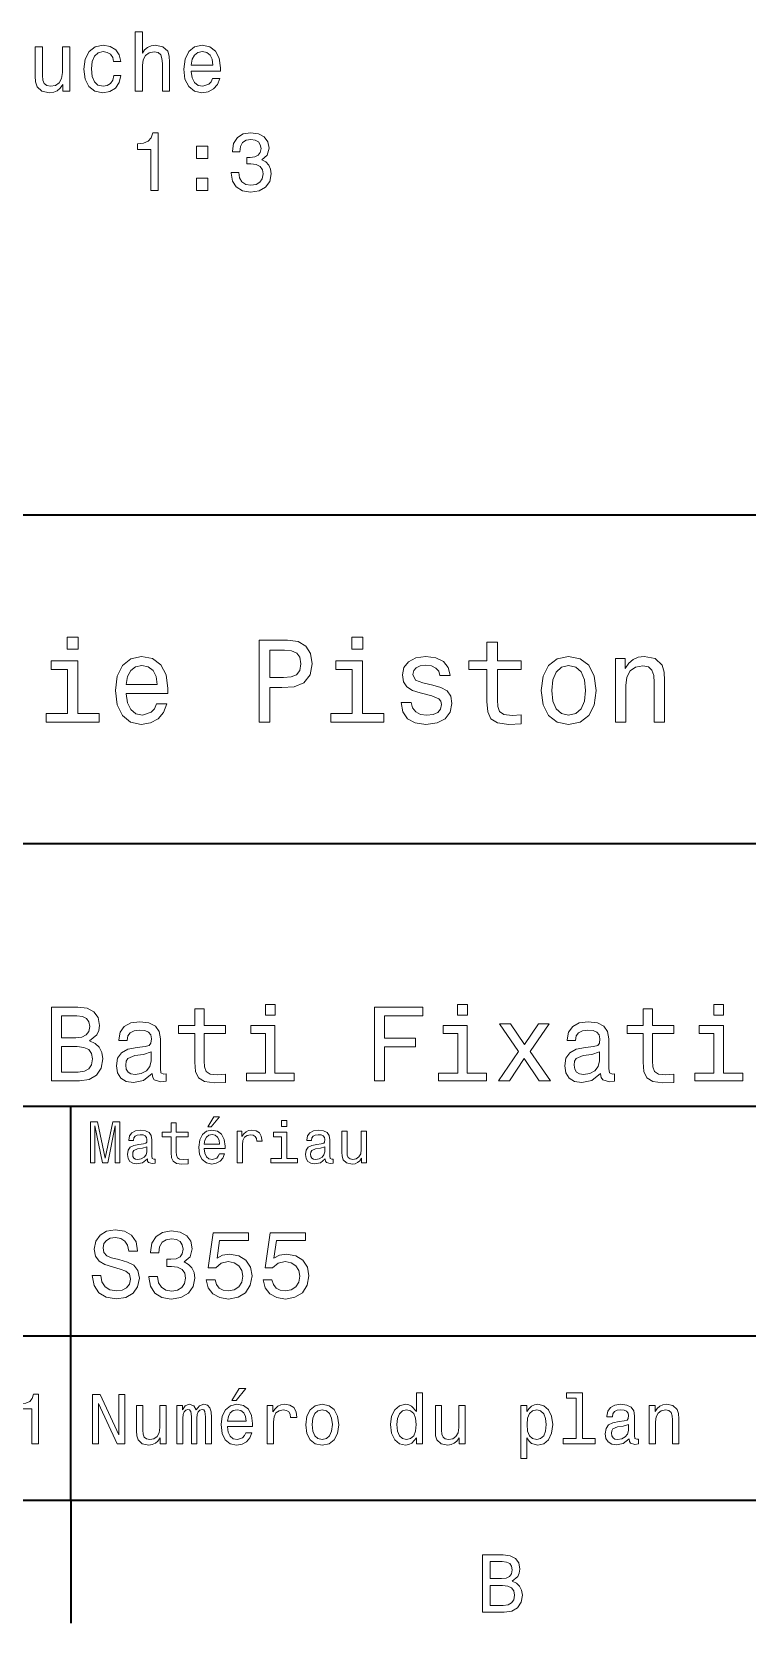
# Model space of a CAD drawing. Extents: x 0 to 420, y 0 to 297.
# Drawn here: x 312.6 to 356.2, y 2.5 to 99.4 of the extents above; entities that cross this region are included whole.
import ezdxf

# ---------------------------------------------------------------- set-up
doc = ezdxf.new("R2010")
doc.units = 0

msp = doc.modelspace()

# ---------------------------------------------------------------- linework, layer by layer
at = {"color": 7, "lineweight": 35}
for p, q in [((220, 70), (410, 70)), ((285, 50), (410, 50)), ((285, 34), (410, 34)), ((285, 20), (410, 20)), ((10, 10), (410, 10)), ((220, 10), (410, 10))]:
    msp.add_line(p, q, dxfattribs=at)
at = {"color": 7, "lineweight": 35, "ltscale": 0.35}
msp.add_line((315, 20), (315, 34), dxfattribs=at)
at = {"color": 7, "lineweight": 35, "ltscale": 0.25}
msp.add_line((315, 10), (315, 20), dxfattribs=at)
at = {"color": 7, "lineweight": 35, "ltscale": 0.1875}
msp.add_line((315, 10), (315, 2.5), dxfattribs=at)
at = {"color": 7, "lineweight": 13}
for points in [[(318.912598, 95.808083), (319.356384, 95.808083), (319.356384, 97.371483), (319.401764, 97.729553), (319.548035, 97.991798), (319.774963, 98.153183), (320.077576, 98.213699), (320.319641, 98.163269), (320.470947, 98.0271), (320.5466, 97.800156), (320.571808, 97.497566), (320.571808, 95.808083), (321.015625, 95.808083), (321.015625, 97.588341), (320.995422, 97.946411), (320.904663, 98.243965), (320.607117, 98.516296), (320.143127, 98.612114), (319.890961, 98.576813), (319.674103, 98.480995), (319.492554, 98.329697), (319.356384, 98.122925), (319.356384, 99.429123), (318.912598, 99.429123)], [(314.928436, 98.516296), (314.484619, 98.516296), (314.484619, 96.952896), (314.434204, 96.589783), (314.287933, 96.327538), (314.061005, 96.166153), (313.763458, 96.115723), (313.526428, 96.156067), (313.375122, 96.2771), (313.289398, 96.483871), (313.269226, 96.776382), (313.269226, 98.516296), (312.825409, 98.516296), (312.825409, 96.736038), (312.840546, 96.377968), (312.936371, 96.080414), (313.228882, 95.808083), (313.697876, 95.712265), (313.950043, 95.747566), (314.166901, 95.838341), (314.353516, 95.994682), (314.504791, 96.221626), (314.504791, 95.808083), (314.928436, 95.808083)], [(317.601349, 97.618599), (318.0401, 97.618599), (317.949341, 98.022057), (317.732483, 98.339783), (317.394562, 98.536469), (316.955811, 98.612114), (316.471649, 98.511253), (316.103516, 98.228828), (315.871521, 97.769897), (315.790833, 97.154625), (315.866486, 96.544395), (316.093414, 96.0905), (316.451477, 95.808083), (316.940674, 95.712265), (317.37439, 95.78791), (317.71228, 95.999725), (317.944275, 96.332581), (318.045135, 96.776382), (317.621521, 96.776382), (317.545868, 96.493965), (317.404663, 96.282143), (317.202942, 96.151024), (316.955811, 96.11068), (316.648163, 96.176239), (316.42627, 96.377968), (316.2901, 96.70578), (316.24472, 97.169754), (316.2901, 97.623642), (316.431305, 97.951454), (316.658264, 98.153183), (316.955811, 98.223785), (317.218048, 98.178398), (317.414734, 98.062408), (317.545868, 97.870766)], [(322.336945, 97.033585), (324.112152, 97.033585), (324.117188, 97.240356), (324.036499, 97.820328), (323.814606, 98.254051), (323.461578, 98.516296), (322.992554, 98.612114), (322.53363, 98.511253), (322.180603, 98.228828), (321.953644, 97.769897), (321.872955, 97.164711), (321.948608, 96.544395), (322.175537, 96.0905), (322.523529, 95.808083), (322.977417, 95.712265), (323.370789, 95.777824), (323.693573, 95.949295), (323.930603, 96.221626), (324.066772, 96.58474), (323.627991, 96.58474), (323.537231, 96.383011), (323.406097, 96.231712), (323.032898, 96.11068), (322.745422, 96.166153), (322.528564, 96.342667), (322.38736, 96.630127), (322.336945, 97.018456)], [(322.336945, 97.406784), (322.392395, 97.754768), (322.528564, 98.011971), (322.735352, 98.168312), (323.00769, 98.223785), (323.274963, 98.168312), (323.48175, 98.011971), (323.607819, 97.754768), (323.653198, 97.406784)], [(319.865753, 89.761253), (320.324677, 89.761253), (320.324677, 93.286469), (319.98175, 93.286469), (319.890961, 92.978836), (319.709412, 92.772064), (319.432037, 92.651024), (319.048737, 92.61068), (319.048737, 92.252609), (319.865753, 92.252609)], [(324.75769, 90.86068), (324.75769, 90.825371), (324.838379, 90.341225), (325.075409, 89.978111), (325.448608, 89.746124), (325.942841, 89.660385), (326.467346, 89.746124), (326.860718, 89.968025), (327.112854, 90.321053), (327.203644, 90.77494), (327.1633, 91.072495), (327.052338, 91.314568), (326.870789, 91.501167), (326.628723, 91.637337), (326.956543, 91.909668), (327.07251, 92.343384), (326.996887, 92.736755), (326.780029, 93.034309), (326.427002, 93.220909), (325.942841, 93.286469), (325.488953, 93.20578), (325.140961, 92.983879), (324.914032, 92.630852), (324.838379, 92.161827), (324.838379, 92.126526), (325.287231, 92.126526), (325.327576, 92.449295), (325.458679, 92.681282), (325.670502, 92.822495), (325.968048, 92.872925), (326.230316, 92.832581), (326.421936, 92.726669), (326.537933, 92.555199), (326.583313, 92.323212), (326.537933, 92.076096), (326.416901, 91.909668), (326.205078, 91.808807), (325.917633, 91.778542), (325.720947, 91.783585), (325.720947, 91.38517), (325.968048, 91.395256), (326.285767, 91.349869), (326.522827, 91.228836), (326.664032, 91.03215), (326.714447, 90.77494), (326.658966, 90.482437), (326.512726, 90.265579), (326.280731, 90.12941), (325.973083, 90.084023), (325.655365, 90.134453), (325.423401, 90.285751), (325.27713, 90.527824), (325.221649, 90.86068)], [(322.644562, 91.718025), (323.340546, 91.718025), (323.340546, 92.469467), (322.644562, 92.469467)], [(322.644562, 89.761253), (323.340546, 89.761253), (323.340546, 90.512695), (322.644562, 90.512695)], [(315.439484, 62.554031), (314.76944, 62.554031), (314.76944, 61.833572), (315.439484, 61.833572)], [(326.462524, 57.381123), (327.125366, 57.381123), (327.125366, 59.492073), (327.860229, 59.492073), (328.602295, 59.528095), (329.193085, 59.780258), (329.574921, 60.270172), (329.70462, 60.940201), (329.60376, 61.559795), (329.315552, 62.013687), (328.840057, 62.287464), (328.19165, 62.381123), (326.462524, 62.381123)], [(332.788177, 62.554031), (332.118164, 62.554031), (332.118164, 61.833572), (332.788177, 61.833572)], [(340.353027, 60.579971), (340.353027, 58.64193), (340.39624, 58.015129), (340.597992, 57.582851), (341.001434, 57.330688), (341.685883, 57.244236), (342.43515, 57.280258), (342.43515, 57.827808), (341.887604, 57.78458), (341.390503, 57.842216), (341.123932, 58.022331), (341.008636, 58.324928), (340.98703, 58.75), (340.98703, 60.579971), (342.43515, 60.579971), (342.43515, 61.120316), (340.98703, 61.120316), (340.98703, 62.251438), (340.353027, 62.251438), (340.353027, 61.120316), (339.257935, 61.120316), (339.257935, 60.579971)], [(315.417877, 57.914265), (315.417877, 61.120316), (313.789612, 61.120316), (313.789612, 60.579971), (314.783875, 60.579971), (314.783875, 57.914265), (313.48703, 57.914265), (313.48703, 57.381123), (316.729095, 57.381123), (316.729095, 57.914265)], [(318.371765, 59.131844), (320.907776, 59.131844), (320.914978, 59.427231), (320.799713, 60.255764), (320.482697, 60.875359), (319.978394, 61.25), (319.30835, 61.386887), (318.65274, 61.242794), (318.148407, 60.839336), (317.824219, 60.183716), (317.708923, 59.319164), (317.816986, 58.432995), (318.141205, 57.78458), (318.638336, 57.381123), (319.286743, 57.244236), (319.848694, 57.337894), (320.309784, 57.582851), (320.648407, 57.971901), (320.842926, 58.490631), (320.216125, 58.490631), (320.086456, 58.20245), (319.899139, 57.986309), (319.365997, 57.8134), (318.955322, 57.892651), (318.645538, 58.14481), (318.443787, 58.555473), (318.371765, 59.110229)], [(328.011536, 61.76873), (328.443787, 61.725502), (328.760803, 61.588615), (328.94812, 61.336452), (329.01297, 60.940201), (328.940918, 60.522331), (328.746399, 60.270172), (328.414978, 60.140488), (327.96109, 60.104465), (327.125366, 60.104465), (327.125366, 61.76873)], [(332.766571, 57.914265), (332.766571, 61.120316), (331.138336, 61.120316), (331.138336, 60.579971), (332.132568, 60.579971), (332.132568, 57.914265), (330.835724, 57.914265), (330.835724, 57.381123), (334.07782, 57.381123), (334.07782, 57.914265)], [(337.060516, 59.636166), (336.44812, 59.780258), (335.994232, 59.945965), (335.842926, 60.28458), (335.886169, 60.522331), (336.037476, 60.695244), (336.28241, 60.803314), (336.635437, 60.846542), (336.97406, 60.803314), (337.240631, 60.67363), (337.413544, 60.479107), (337.485596, 60.219738), (338.105194, 60.219738), (338.105194, 60.23415), (337.997131, 60.70245), (337.701721, 61.069885), (337.240631, 61.30043), (336.635437, 61.386887), (336.023041, 61.30043), (335.576355, 61.062679), (335.29538, 60.709652), (335.208923, 60.262966), (335.273773, 59.830688), (335.475494, 59.528095), (335.806915, 59.311958), (336.289612, 59.16066), (336.995667, 58.987751), (337.427948, 58.807636), (337.543213, 58.663544), (337.586456, 58.447407), (337.521606, 58.180836), (337.348694, 57.979107), (337.067719, 57.849422), (336.693085, 57.806194), (336.296814, 57.849422), (336.008636, 58.000721), (335.814117, 58.245674), (335.734863, 58.584293), (335.122467, 58.584293), (335.223328, 58.007923), (335.518738, 57.590057), (335.98703, 57.337894), (336.635437, 57.244236), (337.312683, 57.337894), (337.809814, 57.590057), (338.112396, 57.993515), (338.220459, 58.519451), (338.141205, 58.973343), (337.917877, 59.283138), (337.550415, 59.484871)], [(343.65274, 59.311958), (343.768005, 58.432995), (344.099426, 57.78458), (344.625366, 57.381123), (345.331421, 57.244236), (346.030273, 57.381123), (346.556213, 57.777374), (346.887604, 58.425793), (347.010101, 59.311958), (346.887604, 60.190922), (346.556213, 60.846542), (346.030273, 61.242794), (345.331421, 61.386887), (344.625366, 61.242794), (344.099426, 60.839336), (343.768005, 60.190922)], [(348.177246, 57.381123), (348.811249, 57.381123), (348.811249, 59.614552), (348.876099, 60.12608), (349.085022, 60.500717), (349.409241, 60.731266), (349.841492, 60.817722), (350.187317, 60.745674), (350.403473, 60.551151), (350.511536, 60.226944), (350.547546, 59.794666), (350.547546, 57.381123), (351.181549, 57.381123), (351.181549, 59.924351), (351.15274, 60.435879), (351.023071, 60.86095), (350.597992, 61.25), (349.93515, 61.386887), (349.567719, 61.336452), (349.257935, 61.199566), (348.991364, 60.969017), (348.78241, 60.659222), (348.78241, 61.25), (348.177246, 61.25)], [(318.371765, 59.664986), (318.451019, 60.162102), (318.645538, 60.529537), (318.940918, 60.75288), (319.329956, 60.83213), (319.711823, 60.75288), (320.007202, 60.529537), (320.187317, 60.162102), (320.252167, 59.664986)], [(344.301147, 59.319164), (344.365997, 59.967579), (344.567719, 60.435879), (344.891937, 60.72406), (345.331421, 60.824928), (345.763702, 60.72406), (346.087891, 60.443081), (346.289612, 59.967579), (346.361664, 59.319164), (346.289612, 58.663544), (346.087891, 58.188038), (345.763702, 57.899853), (345.331421, 57.806194), (344.891937, 57.899853), (344.567719, 58.188038), (344.365997, 58.663544)], [(316.131104, 37.961815), (316.584991, 38.337894), (316.701721, 38.590778), (316.740631, 38.902016), (316.656342, 39.388329), (316.403442, 39.738472), (315.994934, 39.95245), (315.424347, 40.030258), (313.822754, 40.030258), (313.822754, 35.530258), (315.515106, 35.530258), (316.118134, 35.621037), (316.565552, 35.886887), (316.84436, 36.308357), (316.94162, 36.87896), (316.88327, 37.261528), (316.727661, 37.57925), (316.474762, 37.812679)], [(322.550415, 38.409222), (322.550415, 36.664986), (322.589325, 36.100864), (322.770874, 35.711815), (323.134003, 35.484871), (323.75, 35.407059), (324.424347, 35.43948), (324.424347, 35.932274), (323.931549, 35.893372), (323.484131, 35.945244), (323.244232, 36.107349), (323.140472, 36.379681), (323.121033, 36.762245), (323.121033, 38.409222), (324.424347, 38.409222), (324.424347, 38.895531), (323.121033, 38.895531), (323.121033, 39.913544), (322.550415, 39.913544), (322.550415, 38.895531), (321.564819, 38.895531), (321.564819, 38.409222)], [(327.452454, 40.185879), (326.849426, 40.185879), (326.849426, 39.537464), (327.452454, 39.537464)], [(333.508636, 35.530258), (334.111664, 35.530258), (334.111664, 37.598701), (336.005035, 37.598701), (336.005035, 38.136887), (334.111664, 38.136887), (334.111664, 39.485588), (336.439484, 39.485588), (336.439484, 40.030258), (333.508636, 40.030258)], [(339.162811, 40.185879), (338.559784, 40.185879), (338.559784, 39.537464), (339.162811, 39.537464)], [(349.874634, 38.409222), (349.874634, 36.664986), (349.913544, 36.100864), (350.095093, 35.711815), (350.458191, 35.484871), (351.074188, 35.407059), (351.748535, 35.43948), (351.748535, 35.932274), (351.255737, 35.893372), (350.80835, 35.945244), (350.56842, 36.107349), (350.464691, 36.379681), (350.445221, 36.762245), (350.445221, 38.409222), (351.748535, 38.409222), (351.748535, 38.895531), (350.445221, 38.895531), (350.445221, 39.913544), (349.874634, 39.913544), (349.874634, 38.895531), (348.889038, 38.895531), (348.889038, 38.409222)], [(354.776642, 40.185879), (354.173615, 40.185879), (354.173615, 39.537464), (354.776642, 39.537464)], [(315.301147, 38.162823), (314.419312, 38.162823), (314.419312, 39.492073), (315.353027, 39.492073), (315.703156, 39.453171), (315.949554, 39.336452), (316.098694, 39.135445), (316.150574, 38.837173), (316.092224, 38.538902), (315.936584, 38.331409), (315.670746, 38.201729)], [(319.950287, 35.98415), (319.950287, 35.964695), (319.982697, 35.744236), (320.079956, 35.588615), (320.488464, 35.465416), (320.806183, 35.517288), (320.806183, 35.958214), (320.670013, 35.938759), (320.488464, 36.023052), (320.456055, 36.282421), (320.456055, 38.085014), (320.378235, 38.545387), (320.151276, 38.869595), (319.755768, 39.064121), (319.19812, 39.135445), (318.653442, 39.057636), (318.251434, 38.837173), (317.998535, 38.493515), (317.914246, 38.039623), (317.914246, 38.000721), (318.426514, 38.000721), (318.471893, 38.273052), (318.614532, 38.467579), (318.847961, 38.584293), (319.17865, 38.629681), (319.496399, 38.59726), (319.723328, 38.5), (319.859497, 38.331409), (319.904877, 38.09798), (319.878967, 37.825645), (319.775208, 37.68948), (319.515839, 37.624638), (319.029541, 37.572765), (318.471893, 37.456051), (318.076355, 37.248558), (317.842926, 36.924351), (317.771606, 36.444523), (317.836456, 36.016571), (318.037445, 35.698845), (318.361664, 35.497837), (318.809082, 35.426514), (319.412079, 35.562679)], [(327.432983, 36.010086), (327.432983, 38.895531), (325.96756, 38.895531), (325.96756, 38.409222), (326.862396, 38.409222), (326.862396, 36.010086), (325.695221, 36.010086), (325.695221, 35.530258), (328.613098, 35.530258), (328.613098, 36.010086)], [(339.143372, 36.010086), (339.143372, 38.895531), (337.677948, 38.895531), (337.677948, 38.409222), (338.572754, 38.409222), (338.572754, 36.010086), (337.405609, 36.010086), (337.405609, 35.530258), (340.323486, 35.530258), (340.323486, 36.010086)], [(341.71756, 35.530258), (342.612366, 36.885445), (343.533142, 35.530258), (344.220459, 35.530258), (342.975494, 37.326366), (344.149139, 39.012245), (343.487732, 39.012245), (342.638306, 37.747837), (341.788879, 39.012245), (341.114532, 39.012245), (342.268738, 37.319885), (341.049713, 35.530258)], [(347.274475, 35.98415), (347.274475, 35.964695), (347.306915, 35.744236), (347.404175, 35.588615), (347.812683, 35.465416), (348.130402, 35.517288), (348.130402, 35.958214), (347.994232, 35.938759), (347.812683, 36.023052), (347.780243, 36.282421), (347.780243, 38.085014), (347.702454, 38.545387), (347.475494, 38.869595), (347.079956, 39.064121), (346.522339, 39.135445), (345.977661, 39.057636), (345.575623, 38.837173), (345.322754, 38.493515), (345.238464, 38.039623), (345.238464, 38.000721), (345.750702, 38.000721), (345.796082, 38.273052), (345.938751, 38.467579), (346.17218, 38.584293), (346.502869, 38.629681), (346.820587, 38.59726), (347.047546, 38.5), (347.183716, 38.331409), (347.229095, 38.09798), (347.203156, 37.825645), (347.099426, 37.68948), (346.840057, 37.624638), (346.353729, 37.572765), (345.796082, 37.456051), (345.400574, 37.248558), (345.167145, 36.924351), (345.095825, 36.444523), (345.160645, 36.016571), (345.361664, 35.698845), (345.685852, 35.497837), (346.13327, 35.426514), (346.736298, 35.562679)], [(354.757202, 36.010086), (354.757202, 38.895531), (353.291779, 38.895531), (353.291779, 38.409222), (354.186584, 38.409222), (354.186584, 36.010086), (353.01944, 36.010086), (353.01944, 35.530258), (355.937317, 35.530258), (355.937317, 36.010086)], [(315.443787, 36.068443), (314.419312, 36.068443), (314.419312, 37.618156), (315.385437, 37.618156), (315.793945, 37.572765), (316.085724, 37.4366), (316.260803, 37.203171), (316.319153, 36.865993), (316.260803, 36.509365), (316.098694, 36.262966), (315.826355, 36.113831)], [(319.885437, 36.749279), (319.807617, 36.412102), (319.600128, 36.152737), (319.28891, 35.98415), (318.906342, 35.925793), (318.659943, 35.958214), (318.484863, 36.061958), (318.374634, 36.243515), (318.342224, 36.496395), (318.368134, 36.723343), (318.471893, 36.885445), (318.886871, 37.067001), (319.412079, 37.14481), (319.885437, 37.30043)], [(347.209656, 36.749279), (347.131836, 36.412102), (346.924347, 36.152737), (346.613098, 35.98415), (346.23053, 35.925793), (345.984131, 35.958214), (345.809082, 36.061958), (345.698853, 36.243515), (345.666412, 36.496395), (345.692352, 36.723343), (345.796082, 36.885445), (346.21109, 37.067001), (346.736298, 37.14481), (347.209656, 37.30043)], [(316.183716, 30.530979), (316.46109, 30.530979), (316.46109, 32.80043), (316.929382, 30.530979), (317.239197, 30.530979), (317.703888, 32.80043), (317.703888, 30.530979), (317.984863, 30.530979), (317.984863, 33.030979), (317.54538, 33.030979), (317.08429, 30.826368), (316.626801, 33.030979), (316.183716, 33.030979)], [(321.100861, 32.130402), (321.100861, 31.161383), (321.122467, 30.847982), (321.223328, 30.631844), (321.425079, 30.505762), (321.767303, 30.462536), (322.141937, 30.480547), (322.141937, 30.754322), (321.868164, 30.732708), (321.619598, 30.761526), (321.486298, 30.851583), (321.42868, 31.002882), (321.417877, 31.215418), (321.417877, 32.130402), (322.141937, 32.130402), (322.141937, 32.400574), (321.417877, 32.400574), (321.417877, 32.966137), (321.100861, 32.966137), (321.100861, 32.400574), (320.553314, 32.400574), (320.553314, 32.130402)], [(323.341492, 32.728386), (323.554047, 32.728386), (324.054749, 33.340778), (323.701721, 33.340778)], [(328.161377, 33.117435), (327.826355, 33.117435), (327.826355, 32.757202), (328.161377, 32.757202)], [(319.656342, 30.78314), (319.656342, 30.772333), (319.674347, 30.649855), (319.728394, 30.5634), (319.955322, 30.494957), (320.131836, 30.523775), (320.131836, 30.768732), (320.056183, 30.757925), (319.955322, 30.804754), (319.937317, 30.948847), (319.937317, 31.950287), (319.894104, 32.206051), (319.768005, 32.386166), (319.548279, 32.494236), (319.238464, 32.533859), (318.935883, 32.490635), (318.712524, 32.368156), (318.572052, 32.177231), (318.525208, 31.925072), (318.525208, 31.903458), (318.809784, 31.903458), (318.835022, 32.054756), (318.914276, 32.162823), (319.043945, 32.227665), (319.227661, 32.25288), (319.404175, 32.234871), (319.530273, 32.180836), (319.605896, 32.087173), (319.631134, 31.957493), (319.61673, 31.806194), (319.559082, 31.730547), (319.414978, 31.694523), (319.144806, 31.665705), (318.835022, 31.600864), (318.615265, 31.48559), (318.485596, 31.305475), (318.445953, 31.038904), (318.481995, 30.801151), (318.593658, 30.62464), (318.773773, 30.512968), (319.022339, 30.473343), (319.357361, 30.54899)], [(323.121765, 31.40634), (324.389771, 31.40634), (324.393372, 31.554033), (324.335724, 31.9683), (324.177246, 32.278099), (323.925079, 32.465416), (323.590057, 32.533859), (323.262238, 32.461815), (323.010101, 32.260086), (322.847992, 31.932276), (322.790344, 31.5), (322.844391, 31.056915), (323.00647, 30.732708), (323.255035, 30.530979), (323.579254, 30.462536), (323.860229, 30.509365), (324.09079, 30.631844), (324.260101, 30.826368), (324.357361, 31.085733), (324.043945, 31.085733), (323.979095, 30.941643), (323.885437, 30.833572), (323.618866, 30.747118), (323.413544, 30.786743), (323.258636, 30.912823), (323.157776, 31.118155), (323.121765, 31.395533)], [(323.121765, 31.672911), (323.161377, 31.921469), (323.258636, 32.105186), (323.406342, 32.216858), (323.600861, 32.256485), (323.791779, 32.216858), (323.939484, 32.105186), (324.029541, 31.921469), (324.061951, 31.672911)], [(325.131836, 30.530979), (325.448853, 30.530979), (325.448853, 31.636887), (325.481262, 31.903458), (325.578522, 32.094379), (325.73703, 32.209652), (325.949554, 32.249279), (326.108063, 32.224064), (326.226959, 32.152016), (326.298981, 32.029537), (326.324219, 31.863832), (326.644806, 31.863832), (326.601593, 32.155621), (326.482697, 32.364552), (326.284576, 32.490635), (326.014404, 32.533859), (325.830688, 32.505043), (325.67218, 32.432995), (325.531708, 32.310516), (325.420044, 32.144814), (325.420044, 32.465416), (325.131836, 32.465416)], [(328.150574, 30.79755), (328.150574, 32.400574), (327.336456, 32.400574), (327.336456, 32.130402), (327.833588, 32.130402), (327.833588, 30.79755), (327.18515, 30.79755), (327.18515, 30.530979), (328.806183, 30.530979), (328.806183, 30.79755)], [(330.499268, 30.78314), (330.499268, 30.772333), (330.517303, 30.649855), (330.57132, 30.5634), (330.798279, 30.494957), (330.974792, 30.523775), (330.974792, 30.768732), (330.899139, 30.757925), (330.798279, 30.804754), (330.780273, 30.948847), (330.780273, 31.950287), (330.73703, 32.206051), (330.610962, 32.386166), (330.391205, 32.494236), (330.081421, 32.533859), (329.778809, 32.490635), (329.555481, 32.368156), (329.414978, 32.177231), (329.368164, 31.925072), (329.368164, 31.903458), (329.65274, 31.903458), (329.677948, 32.054756), (329.757202, 32.162823), (329.886902, 32.227665), (330.070618, 32.25288), (330.247131, 32.234871), (330.373199, 32.180836), (330.448853, 32.087173), (330.47406, 31.957493), (330.459656, 31.806194), (330.402008, 31.730547), (330.257935, 31.694523), (329.987762, 31.665705), (329.677948, 31.600864), (329.458221, 31.48559), (329.328522, 31.305475), (329.28891, 31.038904), (329.324921, 30.801151), (329.436584, 30.62464), (329.616699, 30.512968), (329.865265, 30.473343), (330.200287, 30.54899)], [(333.010071, 32.465416), (332.693085, 32.465416), (332.693085, 31.348703), (332.657074, 31.089336), (332.552582, 30.902016), (332.390503, 30.786743), (332.177948, 30.750719), (332.008636, 30.779539), (331.900574, 30.865993), (331.839325, 31.013687), (331.824921, 31.222622), (331.824921, 32.465416), (331.507935, 32.465416), (331.507935, 31.193804), (331.518738, 30.93804), (331.587189, 30.725504), (331.796112, 30.530979), (332.131134, 30.462536), (332.311249, 30.487751), (332.466125, 30.552593), (332.599426, 30.664265), (332.707489, 30.826368), (332.707489, 30.530979), (333.010071, 30.530979)], [(319.620331, 31.208212), (319.577087, 31.020893), (319.461823, 30.876801), (319.28891, 30.78314), (319.076355, 30.750719), (318.939484, 30.768732), (318.842224, 30.826368), (318.780975, 30.927233), (318.76297, 31.067722), (318.777374, 31.193804), (318.835022, 31.283861), (319.065552, 31.384726), (319.357361, 31.427954), (319.620331, 31.514408)], [(330.463257, 31.208212), (330.420044, 31.020893), (330.304749, 30.876801), (330.131836, 30.78314), (329.919312, 30.750719), (329.78241, 30.768732), (329.68515, 30.826368), (329.623932, 30.927233), (329.605896, 31.067722), (329.620331, 31.193804), (329.677948, 31.283861), (329.908508, 31.384726), (330.200287, 31.427954), (330.463257, 31.514408)], [(316.824219, 23.680117), (316.299713, 23.680117), (316.414978, 23.069164), (316.703156, 22.619596), (317.146973, 22.348703), (317.746399, 22.250721), (318.340057, 22.342941), (318.783875, 22.596542), (319.066284, 22.994238), (319.170044, 23.518732), (319.083588, 23.991356), (318.841492, 24.296831), (318.449554, 24.49856), (317.925079, 24.648417), (317.475494, 24.757925), (317.181549, 24.884727), (317.014404, 25.069164), (316.962524, 25.357349), (317.014404, 25.616714), (317.164276, 25.812681), (317.394806, 25.945246), (317.711823, 25.991356), (318.034576, 25.933718), (318.288177, 25.778099), (318.455322, 25.518732), (318.536011, 25.167149), (319.060516, 25.167149), (319.060516, 25.178675), (318.968292, 25.720463), (318.697418, 26.12392), (318.270905, 26.377522), (317.694519, 26.463978), (317.175781, 26.377522), (316.772339, 26.135448), (316.51297, 25.760807), (316.420746, 25.276657), (316.495667, 24.844381), (316.714691, 24.550434), (317.060516, 24.354467), (317.533142, 24.204613), (318, 24.072046), (318.351593, 23.945246), (318.56485, 23.760807), (318.639771, 23.461096), (318.570618, 23.155621), (318.391937, 22.925074), (318.121033, 22.780981), (317.76944, 22.734871), (317.377533, 22.798271), (317.07782, 22.98271), (316.887604, 23.282421)], [(319.752167, 23.616716), (319.752167, 23.57637), (319.844391, 23.023056), (320.115265, 22.60807), (320.541779, 22.342941), (321.106628, 22.244957), (321.706055, 22.342941), (322.155609, 22.596542), (322.443817, 23), (322.547546, 23.518732), (322.501434, 23.858791), (322.374634, 24.135448), (322.167145, 24.348703), (321.890503, 24.504324), (322.265137, 24.815563), (322.397705, 25.311239), (322.311249, 25.760807), (322.063416, 26.100864), (321.659943, 26.314121), (321.106628, 26.38905), (320.587891, 26.296831), (320.190216, 26.043228), (319.930847, 25.639771), (319.844391, 25.103746), (319.844391, 25.063402), (320.357361, 25.063402), (320.403473, 25.432278), (320.553314, 25.697407), (320.79538, 25.858791), (321.135437, 25.916428), (321.43515, 25.870317), (321.654175, 25.749281), (321.786743, 25.553314), (321.838623, 25.288185), (321.786743, 25.005764), (321.648407, 24.815563), (321.406342, 24.700289), (321.07782, 24.665707), (320.853027, 24.671471), (320.853027, 24.216139), (321.135437, 24.227667), (321.498566, 24.175793), (321.76944, 24.037464), (321.930847, 23.812681), (321.988464, 23.518732), (321.925079, 23.184439), (321.757935, 22.9366), (321.492798, 22.780981), (321.141205, 22.729107), (320.778107, 22.786745), (320.51297, 22.959656), (320.345825, 23.236313), (320.28241, 23.616716)], [(323.244965, 23.40346), (323.371765, 22.930836), (323.654175, 22.56196), (324.069153, 22.331413), (324.599426, 22.244957), (325.181549, 22.348703), (325.636902, 22.631124), (325.925079, 23.080692), (326.034576, 23.657061), (325.936584, 24.193085), (325.659943, 24.613834), (325.227661, 24.884727), (324.668579, 24.98271), (324.236298, 24.913546), (323.902008, 24.723343), (324.063416, 25.801153), (325.815552, 25.801153), (325.815552, 26.273777), (323.677246, 26.273777), (323.360229, 24.152739), (323.82132, 24.152739), (324.155609, 24.423632), (324.582123, 24.521614), (324.951019, 24.458214), (325.233429, 24.273777), (325.412109, 23.991356), (325.475494, 23.628242), (325.412109, 23.265131), (325.227661, 22.98271), (324.945251, 22.804035), (324.582123, 22.740635), (324.276672, 22.780981), (324.040344, 22.913546), (323.867432, 23.121038), (323.780975, 23.40346)], [(326.714691, 23.40346), (326.841492, 22.930836), (327.123932, 22.56196), (327.53891, 22.331413), (328.069153, 22.244957), (328.651306, 22.348703), (329.106628, 22.631124), (329.394806, 23.080692), (329.504333, 23.657061), (329.406342, 24.193085), (329.129669, 24.613834), (328.697418, 24.884727), (328.138336, 24.98271), (327.706055, 24.913546), (327.371765, 24.723343), (327.533142, 25.801153), (329.285309, 25.801153), (329.285309, 26.273777), (327.146973, 26.273777), (326.829956, 24.152739), (327.291077, 24.152739), (327.625366, 24.423632), (328.05188, 24.521614), (328.420746, 24.458214), (328.703156, 24.273777), (328.881836, 23.991356), (328.945251, 23.628242), (328.881836, 23.265131), (328.697418, 22.98271), (328.414978, 22.804035), (328.05188, 22.740635), (327.746399, 22.780981), (327.510071, 22.913546), (327.337189, 23.121038), (327.250732, 23.40346)], [(324.809814, 16.065563), (325.06485, 16.065563), (325.66571, 16.800432), (325.242065, 16.800432)], [(336.048981, 13.787464), (336.048981, 13.428675), (336.429382, 13.428675), (336.429382, 16.532421), (336.053314, 16.532421), (336.053314, 15.395534), (335.763702, 15.724064), (335.586456, 15.801874), (335.383301, 15.832133), (335.015839, 15.745678), (334.73056, 15.503603), (334.544678, 15.114553), (334.479828, 14.591499), (334.544678, 14.068444), (334.73056, 13.675073), (335.015839, 13.428675), (335.383301, 13.346542), (335.586456, 13.376801), (335.768005, 13.454611)], [(345.788177, 16.212536), (345.788177, 13.748559), (345.005768, 13.748559), (345.005768, 13.428675), (346.946686, 13.428675), (346.946686, 13.748559), (346.168579, 13.748559), (346.168579, 16.532421), (345.19165, 16.532421), (345.19165, 16.212536)], [(312.621033, 13.428675), (313.014404, 13.428675), (313.014404, 16.450289), (312.720459, 16.450289), (312.642639, 16.1866), (312.48703, 16.009367), (312.249268, 15.905621), (311.920746, 15.871038), (311.920746, 15.564121), (312.621033, 15.564121)], [(316.315552, 13.428675), (316.674347, 13.428675), (316.674347, 15.888329), (317.824219, 13.428675), (318.286743, 13.428675), (318.286743, 16.428675), (317.923645, 16.428675), (317.923645, 13.969021), (316.786743, 16.428675), (316.315552, 16.428675)], [(320.798279, 15.75), (320.417877, 15.75), (320.417877, 14.409943), (320.374634, 14.098703), (320.249268, 13.873919), (320.054749, 13.735591), (319.799713, 13.692364), (319.596527, 13.726946), (319.466858, 13.830692), (319.393372, 14.007925), (319.376068, 14.258646), (319.376068, 15.75), (318.995667, 15.75), (318.995667, 14.224064), (319.008636, 13.917148), (319.09079, 13.662104), (319.341492, 13.428675), (319.74353, 13.346542), (319.959656, 13.376801), (320.145538, 13.454611), (320.305481, 13.588617), (320.43515, 13.783141), (320.43515, 13.428675), (320.798279, 13.428675)], [(321.459656, 13.428675), (321.809784, 13.428675), (321.809784, 14.980548), (321.831421, 15.213978), (321.89624, 15.382565), (321.995667, 15.481989), (322.125366, 15.520894), (322.229095, 15.486312), (322.298279, 15.399857), (322.332855, 15.252882), (322.345825, 15.058358), (322.345825, 13.428675), (322.674347, 13.428675), (322.674347, 14.980548), (322.695953, 15.209655), (322.760803, 15.378242), (322.864563, 15.481989), (322.994232, 15.520894), (323.097992, 15.486312), (323.167145, 15.399857), (323.210388, 15.058358), (323.210388, 13.428675), (323.560516, 13.428675), (323.560516, 15.032421), (323.53891, 15.365274), (323.469727, 15.620317), (323.331421, 15.775937), (323.106628, 15.832133), (322.842926, 15.745678), (322.639771, 15.494957), (322.479828, 15.741355), (322.211823, 15.832133), (321.965424, 15.745678), (321.796844, 15.503603), (321.796844, 15.75), (321.459656, 15.75)], [(324.546112, 14.479107), (326.067719, 14.479107), (326.072052, 14.656341), (326.002869, 15.153459), (325.812683, 15.525217), (325.510101, 15.75), (325.108063, 15.832133), (324.714691, 15.745678), (324.412109, 15.503603), (324.21759, 15.110231), (324.148407, 14.591499), (324.213257, 14.059798), (324.407776, 13.67075), (324.706055, 13.428675), (325.095093, 13.346542), (325.432281, 13.402739), (325.708923, 13.549712), (325.912109, 13.783141), (326.028809, 14.09438), (325.65274, 14.09438), (325.574921, 13.92147), (325.462524, 13.791787), (325.142639, 13.688041), (324.89624, 13.735591), (324.710388, 13.886888), (324.589325, 14.133286), (324.546112, 14.466139)], [(326.958221, 13.428675), (327.338623, 13.428675), (327.338623, 14.755764), (327.377533, 15.075649), (327.494232, 15.304755), (327.684448, 15.443084), (327.939484, 15.490635), (328.129669, 15.460375), (328.272339, 15.373919), (328.358795, 15.226946), (328.389038, 15.028098), (328.773773, 15.028098), (328.721893, 15.378242), (328.579254, 15.628963), (328.341492, 15.78026), (328.017303, 15.832133), (327.796844, 15.797551), (327.606628, 15.711096), (327.438049, 15.564121), (327.304047, 15.365274), (327.304047, 15.75), (326.958221, 15.75)], [(329.305481, 14.587176), (329.374634, 14.059798), (329.573486, 13.67075), (329.889038, 13.428675), (330.312683, 13.346542), (330.731995, 13.428675), (331.047546, 13.666427), (331.246399, 14.055476), (331.319885, 14.587176), (331.246399, 15.114553), (331.047546, 15.507925), (330.731995, 15.745678), (330.312683, 15.832133), (329.889038, 15.745678), (329.573486, 15.503603), (329.374634, 15.114553)], [(339.014404, 15.75), (338.634003, 15.75), (338.634003, 14.409943), (338.59079, 14.098703), (338.465424, 13.873919), (338.270905, 13.735591), (338.015839, 13.692364), (337.812683, 13.726946), (337.682983, 13.830692), (337.609497, 14.007925), (337.592224, 14.258646), (337.592224, 15.75), (337.211823, 15.75), (337.211823, 14.224064), (337.224792, 13.917148), (337.306915, 13.662104), (337.557648, 13.428675), (337.959656, 13.346542), (338.175781, 13.376801), (338.361664, 13.454611), (338.521606, 13.588617), (338.651306, 13.783141), (338.651306, 13.428675), (339.014404, 13.428675)], [(342.788177, 15.391211), (342.788177, 15.75), (342.407776, 15.75), (342.407776, 12.529539), (342.788177, 12.529539), (342.788177, 13.783141), (342.92218, 13.579971), (343.073486, 13.445966), (343.453888, 13.346542), (343.817017, 13.428675), (344.102295, 13.675073), (344.288177, 14.064121), (344.357361, 14.591499), (344.288177, 15.114553), (344.102295, 15.503603), (343.817017, 15.745678), (343.453888, 15.832133), (343.246399, 15.806196), (343.069153, 15.724064), (342.917877, 15.585735)], [(349.01297, 13.731268), (349.01297, 13.7183), (349.034576, 13.571326), (349.099426, 13.46758), (349.371765, 13.385448), (349.583588, 13.42003), (349.583588, 13.713977), (349.492798, 13.701009), (349.371765, 13.757205), (349.350159, 13.930116), (349.350159, 15.131845), (349.298279, 15.438761), (349.146973, 15.6549), (348.883301, 15.784582), (348.511536, 15.832133), (348.148407, 15.78026), (347.880402, 15.633286), (347.711823, 15.404179), (347.65564, 15.101585), (347.65564, 15.075649), (347.997131, 15.075649), (348.027374, 15.257205), (348.122498, 15.386889), (348.278107, 15.464698), (348.498566, 15.494957), (348.710388, 15.473343), (348.861664, 15.408502), (348.952454, 15.29611), (348.982727, 15.140491), (348.965424, 14.958934), (348.896271, 14.868156), (348.723358, 14.824928), (348.399139, 14.790346), (348.027374, 14.712537), (347.763702, 14.574208), (347.608063, 14.358069), (347.560516, 14.038185), (347.60376, 13.752882), (347.737762, 13.541066), (347.953888, 13.407061), (348.252167, 13.35951), (348.654175, 13.450289)], [(350.236328, 13.428675), (350.61673, 13.428675), (350.61673, 14.768732), (350.65564, 15.075649), (350.780975, 15.300432), (350.975525, 15.438761), (351.234863, 15.490635), (351.442383, 15.447407), (351.572052, 15.330692), (351.636902, 15.136168), (351.658508, 14.876801), (351.658508, 13.428675), (352.03891, 13.428675), (352.03891, 14.954612), (352.021606, 15.261528), (351.943817, 15.516571), (351.688782, 15.75), (351.291077, 15.832133), (351.070618, 15.801874), (350.884735, 15.719741), (350.724792, 15.581412), (350.599426, 15.395534), (350.599426, 15.75), (350.236328, 15.75)], [(324.546112, 14.798992), (324.593658, 15.097262), (324.710388, 15.317724), (324.887604, 15.45173), (325.121033, 15.49928), (325.350159, 15.45173), (325.527374, 15.317724), (325.635437, 15.097262), (325.674347, 14.798992)], [(329.694519, 14.591499), (329.733429, 14.980548), (329.854462, 15.261528), (330.048981, 15.434439), (330.312683, 15.494957), (330.572052, 15.434439), (330.766571, 15.26585), (330.887604, 14.980548), (330.930847, 14.591499), (330.887604, 14.198127), (330.766571, 13.912825), (330.572052, 13.739914), (330.312683, 13.683718), (330.048981, 13.739914), (329.854462, 13.912825), (329.733429, 14.198127)], [(335.44812, 15.490635), (335.698853, 15.430116), (335.889038, 15.261528), (336.001434, 14.980548), (336.044678, 14.591499), (336.001434, 14.198127), (335.889038, 13.917148), (335.698853, 13.744237), (335.44812, 13.688041), (335.210388, 13.744237), (335.028809, 13.917148), (334.907776, 14.20245), (334.868866, 14.591499), (334.907776, 14.976225), (335.028809, 15.257205), (335.210388, 15.430116)], [(343.389038, 13.688041), (343.134003, 13.744237), (342.94812, 13.917148), (342.831421, 14.198127), (342.792511, 14.591499), (342.831421, 14.980548), (342.94812, 15.261528), (343.134003, 15.430116), (343.389038, 15.490635), (343.622498, 15.430116), (343.80835, 15.257205), (343.925079, 14.976225), (343.968292, 14.591499), (343.925079, 14.20245), (343.80835, 13.917148), (343.622498, 13.744237)], [(348.969757, 14.241355), (348.917877, 14.016571), (348.779541, 13.84366), (348.572052, 13.731268), (348.317017, 13.692364), (348.15274, 13.713977), (348.036041, 13.783141), (347.962555, 13.904179), (347.940918, 14.072767), (347.958221, 14.224064), (348.027374, 14.332133), (348.304047, 14.453171), (348.654175, 14.505044), (348.969757, 14.60879)], [(341.880402, 5.057997), (342.233429, 5.350504), (342.324219, 5.54719), (342.354462, 5.789265), (342.28891, 6.167507), (342.092224, 6.439841), (341.774506, 6.606268), (341.330688, 6.666787), (340.085022, 6.666787), (340.085022, 3.166787), (341.401306, 3.166787), (341.870331, 3.237392), (342.218292, 3.444164), (342.43515, 3.771974), (342.510803, 4.215778), (342.465424, 4.513329), (342.344391, 4.760447), (342.147705, 4.942003)], [(341.234863, 5.214337), (340.549011, 5.214337), (340.549011, 6.248199), (341.275208, 6.248199), (341.547546, 6.217939), (341.739197, 6.127161), (341.855194, 5.970821), (341.895538, 5.738832), (341.850159, 5.506845), (341.729126, 5.345461), (341.522339, 5.244596)], [(341.345825, 3.585375), (340.549011, 3.585375), (340.549011, 4.790706), (341.300446, 4.790706), (341.618164, 4.755404), (341.845093, 4.649496), (341.981262, 4.467939), (342.026672, 4.205691), (341.981262, 3.928314), (341.855194, 3.736671), (341.643372, 3.620677)]]:
    msp.add_lwpolyline(points, close=True, dxfattribs=at)

doc.saveas('drawing.dxf')
